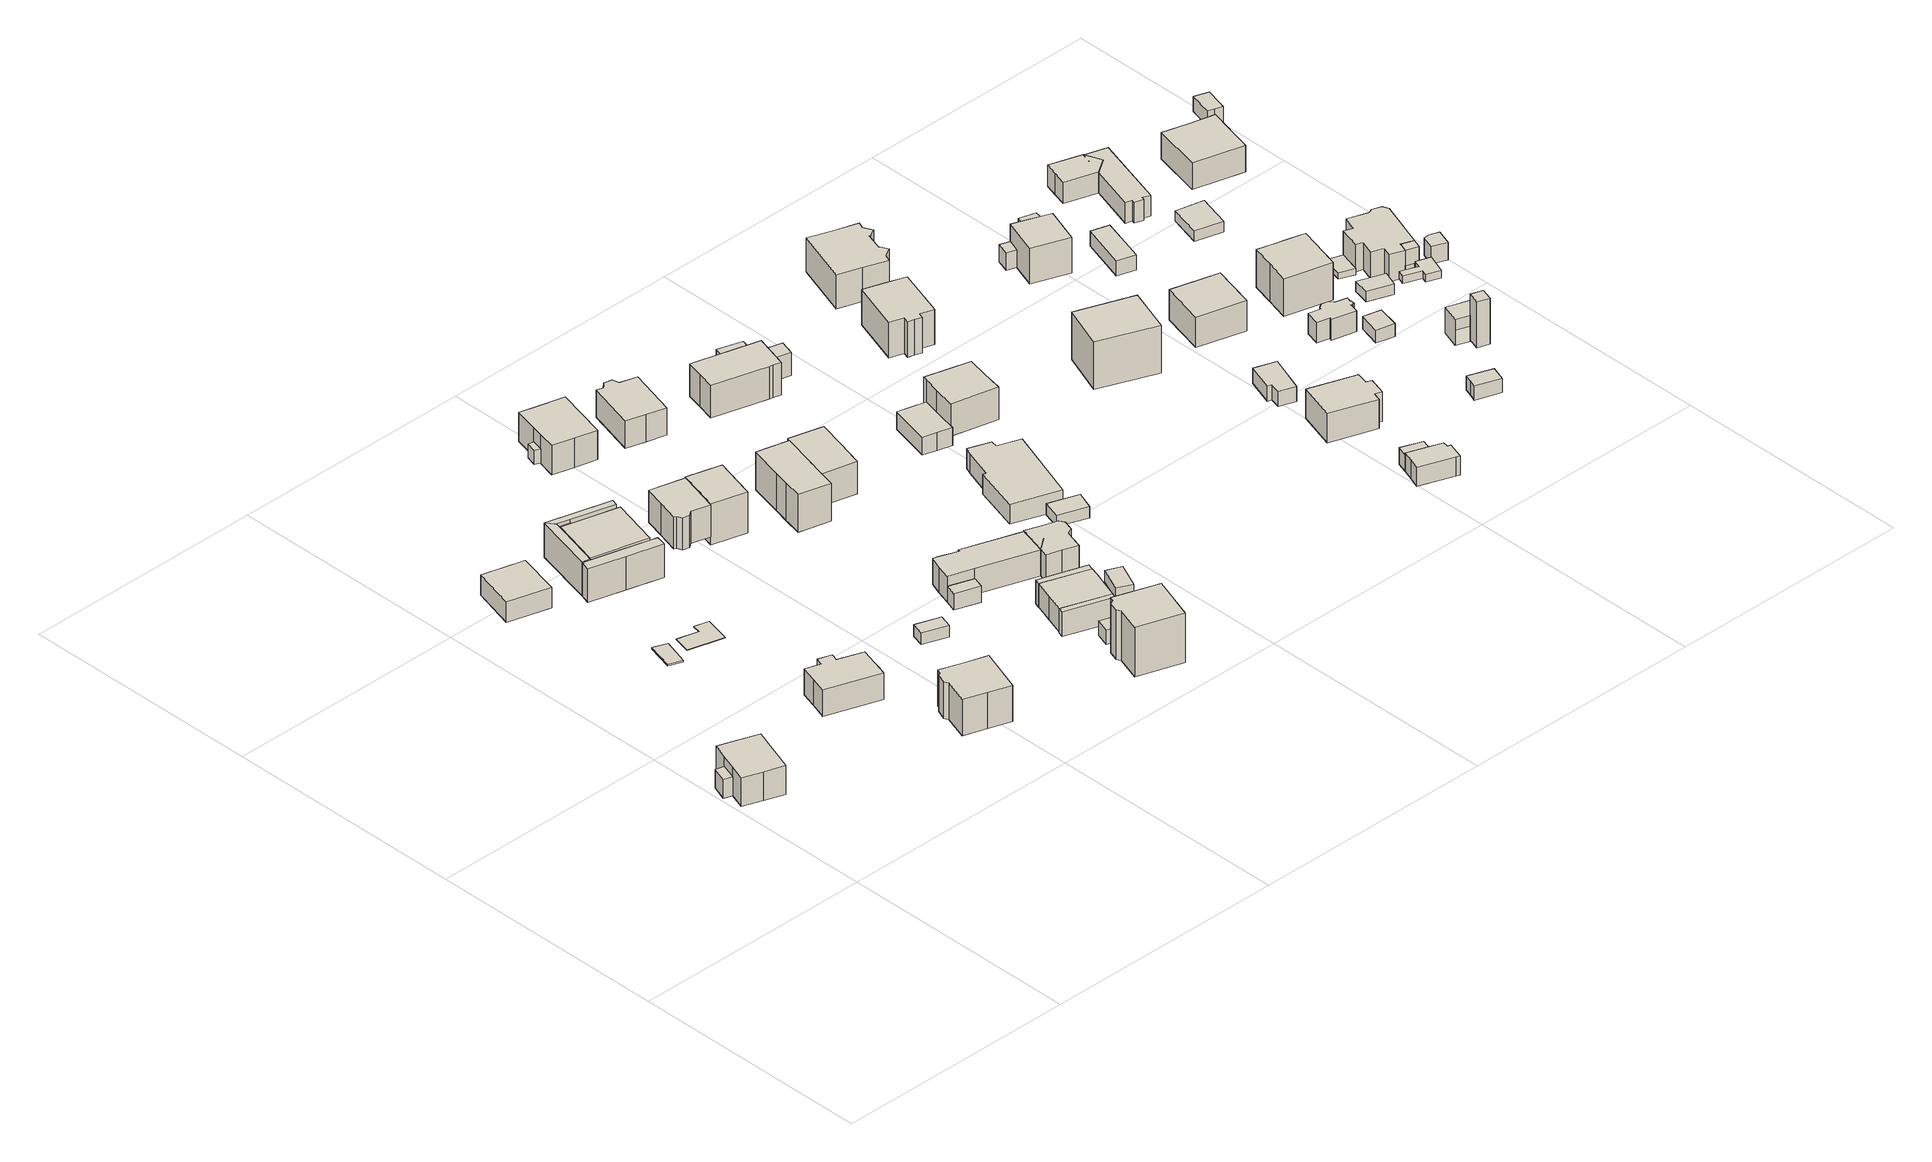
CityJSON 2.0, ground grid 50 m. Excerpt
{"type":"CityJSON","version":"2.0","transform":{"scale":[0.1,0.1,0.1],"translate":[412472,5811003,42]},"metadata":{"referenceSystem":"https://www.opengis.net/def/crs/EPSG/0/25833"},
"CityObjects":{
"building1":{"type":"Building","attributes":{"Gemeindeschluessel":"11000009","BezugspunktDach":"2200","function":"51009_1610","measuredHeight":3.96,"storeysAboveGround":0},"address":[{"country":"Germany","locality":"Berlin"}],"geometry":[{"type":"Solid","lod":"1","boundaries":[[[[0,1,2,3]],[[4,5,6,7]],[[4,7,3,2]],[[5,4,2,1]],[[6,5,1,0]],[[7,6,0,3]]]]}]},
"building2":{"type":"Building","attributes":{"Gemeindeschluessel":"11000009","BezugspunktDach":"2200","function":"31001_1010","measuredHeight":8.35,"storeysAboveGround":1},"address":[{"country":"Germany","locality":"Berlin","thoroughfareNumber":"48A","thoroughfareName":"Herzfelder Steig"}],"geometry":[{"type":"Solid","lod":"1","boundaries":[[[[8,9,10,11,12,13,14,15]],[[6,5,16,17,18,19,20,21]],[[6,21,15,14]],[[5,6,14,13]],[[16,5,13,12]],[[17,16,12,11]],[[18,17,11,10]],[[19,18,10,9]],[[20,19,9,8]],[[21,20,8,15]]]]}]},
"building3":{"type":"Building","attributes":{"Gemeindeschluessel":"11000009","BezugspunktDach":"2200","function":"31001_2000","measuredHeight":0.352,"storeysAboveGround":1},"address":[{"country":"Germany","locality":"Berlin","thoroughfareNumber":"16 (2)","thoroughfareName":"Hohenberger Steig"}],"geometry":[{"type":"Solid","lod":"1","boundaries":[[[[22,23,24,25]],[[26,27,28,29]],[[26,29,25,24]],[[27,26,24,23]],[[28,27,23,22]],[[29,28,22,25]]]]}]},
"building4":{"type":"Building","attributes":{"Gemeindeschluessel":"11000009","BezugspunktDach":"2200","function":"31001_1010","measuredHeight":4.74,"storeysAboveGround":1},"address":[{"country":"Germany","locality":"Berlin","thoroughfareNumber":"14","thoroughfareName":"Hohenberger Steig"}],"geometry":[{"type":"Solid","lod":"1","boundaries":[[[[30,31,32,33]],[[34,35,36,37]],[[34,37,33,32]],[[35,34,32,31]],[[36,35,31,30]],[[37,36,30,33]]]]}]},
"building5":{"type":"Building","attributes":{"Gemeindeschluessel":"11000009","BezugspunktDach":"2200","function":"31001_1010","measuredHeight":7.88,"storeysAboveGround":1},"address":[{"country":"Germany","locality":"Berlin","thoroughfareNumber":"9","thoroughfareName":"Kageler Weg"}],"geometry":[{"type":"Solid","lod":"1","boundaries":[[[[38,39,40,41,42,43,44,45,46,47,48]],[[49,50,51,52,53,54,55,56,57,58,59]],[[49,59,48,47]],[[50,49,47,46]],[[51,50,46,45]],[[52,51,45,44]],[[53,52,44,43]],[[54,53,43,42]],[[55,54,42,41]],[[56,55,41,40]],[[57,56,40,39]],[[58,57,39,38]],[[59,58,38,48]]]]}]},
"building6":{"type":"Building","attributes":{"Gemeindeschluessel":"11000009","BezugspunktDach":"2200","function":"31001_2000","measuredHeight":0.153,"storeysAboveGround":1},"address":[{"country":"Germany","locality":"Berlin","thoroughfareNumber":"16 (1)","thoroughfareName":"Hohenberger Steig"}],"geometry":[{"type":"Solid","lod":"1","boundaries":[[[[60,61,62,63,64,65]],[[66,67,68,69,70,71]],[[66,71,65,64]],[[67,66,64,63]],[[68,67,63,62]],[[69,68,62,61]],[[70,69,61,60]],[[71,70,60,65]]]]}]},
"building7":{"type":"Building","attributes":{"Gemeindeschluessel":"11000009","BezugspunktDach":"2200","function":"31001_1010","measuredHeight":10.82,"storeysAboveGround":1},"address":[{"country":"Germany","locality":"Berlin","thoroughfareNumber":"7A","thoroughfareName":"Kageler Weg"}],"geometry":[{"type":"Solid","lod":"1","boundaries":[[[[72,73,74,75,76,77,78,79,80,81]],[[82,83,84,85,86,87,88,89,90,91]],[[82,91,81,80]],[[83,82,80,79]],[[84,83,79,78]],[[85,84,78,77]],[[86,85,77,76]],[[87,86,76,75]],[[88,87,75,74]],[[89,88,74,73]],[[90,89,73,72]],[[91,90,72,81]]]]}]},
"building8":{"type":"Building","attributes":{"Gemeindeschluessel":"11000009","function":"51009_1610"},"address":[{"country":"Germany","locality":"Berlin"}],"children":["building8-1","building8-2","building8-3","building8-4"]},
"building8-1":{"type":"BuildingPart","attributes":{"BezugspunktDach":"2200","measuredHeight":9.38,"storeysAboveGround":0},"parents":["building8"],"geometry":[{"type":"MultiSurface","lod":"1","boundaries":[[[92,93,94,95,96,97,98,99]],[[100,101,102,103,104,105,106,107]],[[100,107,99,98]],[[102,101,97,96]],[[103,102,96,95]],[[108,109,103,95,94]],[[105,104,94,93]],[[106,105,93,92]],[[107,106,92,99]],[[101,100,98,97]],[[104,103,109,108]]]}]},
"building8-2":{"type":"BuildingPart","attributes":{"BezugspunktDach":"2200","measuredHeight":4.65,"storeysAboveGround":0},"parents":["building8"],"geometry":[{"type":"Solid","lod":"1","boundaries":[[[[108,110,111,112,109]],[[113,114,115,104,103]],[[113,103,109,112]],[[115,114,111,110]],[[104,115,110,108]],[[114,113,112,111]],[[103,104,108,109]]]]}]},
"building8-3":{"type":"BuildingPart","attributes":{"BezugspunktDach":"2200","measuredHeight":7.22,"storeysAboveGround":0},"parents":["building8"],"geometry":[{"type":"MultiSurface","lod":"1","boundaries":[[[116,117,118,119,120]],[[121,122,123,101,100]],[[121,100,120,119]],[[123,122,118,117]],[[101,123,117,116]],[[124,98,97,101,116,120]],[[122,121,119,118]],[[100,101,97,98,124]]]}]},
"building8-4":{"type":"BuildingPart","attributes":{"BezugspunktDach":"2200","measuredHeight":7.22,"storeysAboveGround":0},"parents":["building8"],"geometry":[{"type":"MultiSurface","lod":"1","boundaries":[[[118,125,126,127,119]],[[114,113,128,122,121]],[[114,121,119,127]],[[112,111,127,126]],[[128,113,126,125]],[[122,128,125,118]],[[113,114,111,112]],[[121,122,118,119]]]}]},
"building9":{"type":"Building","attributes":{"Gemeindeschluessel":"11000009","function":"31001_1010"},"address":[{"country":"Germany","locality":"Berlin","thoroughfareNumber":"16","thoroughfareName":"Hohenberger Steig"}],"children":["building9-1","building9-2","building9-3"]},
"building9-1":{"type":"BuildingPart","attributes":{"BezugspunktDach":"2200","measuredHeight":9.43,"storeysAboveGround":2},"parents":["building9"],"geometry":[{"type":"MultiSurface","lod":"1","boundaries":[[[129,130,131,132,133]],[[134,135,136,137,138]],[[134,138,133,132]],[[139,140,141,134,132,131],[142,143,144,145]],[[146,139,131,130]],[[137,136,130,129]],[[138,137,129,133]],[[135,141,140,139]],[[144,143,142,145]],[[136,135,139,146]]]}]},
"building9-2":{"type":"BuildingPart","attributes":{"BezugspunktDach":"2200","measuredHeight":5.62,"storeysAboveGround":2},"parents":["building9"],"geometry":[{"type":"MultiSurface","lod":"1","boundaries":[[[146,147,148,140]],[[149,150,136,141]],[[149,141,151,143,152]],[[150,149,148,147]],[[136,150,147,146]],[[152,143,151,140,148]],[[141,153,135,139,140]],[[136,146,139,154,135]]]}]},
"building9-3":{"type":"BuildingPart","attributes":{"BezugspunktDach":"2200","measuredHeight":6.51,"storeysAboveGround":2},"parents":["building9"],"geometry":[{"type":"MultiSurface","lod":"1","boundaries":[[[144,155,156,145]],[[157,152,143,142]],[[157,142,145,156]],[[152,157,156,155]],[[140,148,155,144]],[[143,152,148,140]],[[158,142,143,140,144,145]]]}]},
"building10":{"type":"Building","attributes":{"Gemeindeschluessel":"11000009","BezugspunktDach":"2200","function":"31001_2000","measuredHeight":2.5,"storeysAboveGround":1},"address":[{"country":"Germany","locality":"Berlin","thoroughfareNumber":"9 (1)","thoroughfareName":"Kageler Weg"}],"geometry":[{"type":"Solid","lod":"1","boundaries":[[[[159,160,161,162]],[[163,164,165,166]],[[163,166,162,161]],[[164,163,161,160]],[[165,164,160,159]],[[166,165,159,162]]]]}]},
"building11":{"type":"Building","attributes":{"Gemeindeschluessel":"11000009","BezugspunktDach":"2200","function":"31001_1010","measuredHeight":8.21,"storeysAboveGround":1},"address":[{"country":"Germany","locality":"Berlin","thoroughfareNumber":"18","thoroughfareName":"Hohenberger Steig"}],"geometry":[{"type":"Solid","lod":"1","boundaries":[[[[167,168,169,170,171,172,173,174,175,176]],[[177,178,179,180,181,182,183,184,185,186]],[[177,186,176,175]],[[178,177,175,174]],[[179,178,174,173]],[[180,179,173,172]],[[181,180,172,171]],[[182,181,171,170]],[[183,182,170,169]],[[184,183,169,168]],[[185,184,168,167]],[[186,185,167,176]]]]}]},
"building12":{"type":"Building","attributes":{"Gemeindeschluessel":"11000009","BezugspunktDach":"2200","function":"31001_1010","measuredHeight":11.04,"storeysAboveGround":1},"address":[{"country":"Germany","locality":"Berlin","thoroughfareNumber":"7","thoroughfareName":"Kageler Weg"}],"geometry":[{"type":"Solid","lod":"1","boundaries":[[[[187,188,189,190,191,192,193,194]],[[195,196,197,198,199,200,201,202]],[[195,202,194,193]],[[196,195,193,192]],[[197,196,192,191]],[[198,197,191,190]],[[199,198,190,189]],[[200,199,189,188]],[[201,200,188,187]],[[202,201,187,194]]]]}]},
"building13":{"type":"Building","attributes":{"Gemeindeschluessel":"11000009","BezugspunktDach":"2200","function":"51009_1610","measuredHeight":6.37,"storeysAboveGround":0},"address":[{"country":"Germany","locality":"Berlin"}],"geometry":[{"type":"Solid","lod":"1","boundaries":[[[[203,204,205,206,207]],[[208,209,210,211,212]],[[208,212,207,206]],[[209,208,206,205]],[[210,209,205,204]],[[211,210,204,203]],[[212,211,203,207]]]]}]},
"building14":{"type":"Building","attributes":{"Gemeindeschluessel":"11000009","BezugspunktDach":"2200","function":"51009_1610","measuredHeight":3,"storeysAboveGround":0},"address":[{"country":"Germany","locality":"Berlin"}],"geometry":[{"type":"Solid","lod":"1","boundaries":[[[[213,214,215,216]],[[217,218,219,220]],[[217,220,216,215]],[[218,217,215,214]],[[219,218,214,213]],[[220,219,213,216]]]]}]},
"building15":{"type":"Building","attributes":{"Gemeindeschluessel":"11000009","BezugspunktDach":"2200","function":"31001_1010","measuredHeight":9.98,"storeysAboveGround":1},"address":[{"country":"Germany","locality":"Berlin","thoroughfareNumber":"18A","thoroughfareName":"Hohenberger Steig"}],"geometry":[{"type":"Solid","lod":"1","boundaries":[[[[221,222,223,224,225]],[[226,227,228,229,230]],[[226,230,225,224]],[[227,226,224,223]],[[228,227,223,222]],[[229,228,222,221]],[[230,229,221,225]]]]}]},
"building16":{"type":"Building","attributes":{"Gemeindeschluessel":"11000009","BezugspunktDach":"2200","function":"31001_2463","measuredHeight":3.11,"storeysAboveGround":1},"address":[{"country":"Germany","locality":"Berlin","thoroughfareNumber":"7 (1)","thoroughfareName":"Kageler Weg"}],"geometry":[{"type":"Solid","lod":"1","boundaries":[[[[231,232,233,234]],[[235,236,237,238]],[[235,238,234,233]],[[236,235,233,232]],[[237,236,232,231]],[[238,237,231,234]]]]}]},
"building17":{"type":"Building","attributes":{"Gemeindeschluessel":"11000009","BezugspunktDach":"2200","function":"31001_1010","measuredHeight":6.14,"storeysAboveGround":1},"address":[{"country":"Germany","locality":"Berlin","thoroughfareNumber":"9A","thoroughfareName":"Kageler Weg"}],"geometry":[{"type":"Solid","lod":"1","boundaries":[[[[205,239,240,241,242,243,206]],[[244,245,246,247,248,249,250]],[[244,250,206,243]],[[245,244,243,242]],[[246,245,242,241]],[[247,246,241,240]],[[248,247,240,239]],[[249,248,239,205]],[[250,249,205,206]]]]}]},
"building18":{"type":"Building","attributes":{"Gemeindeschluessel":"11000009","BezugspunktDach":"2200","function":"31001_1010","measuredHeight":8.27,"storeysAboveGround":1},"address":[{"country":"Germany","locality":"Berlin","thoroughfareNumber":"15","thoroughfareName":"Hohenberger Steig"}],"geometry":[{"type":"Solid","lod":"1","boundaries":[[[[251,252,253,254,255,256,257,258]],[[259,260,261,262,263,264,265,266]],[[259,266,258,257]],[[260,259,257,256]],[[261,260,256,255]],[[262,261,255,254]],[[263,262,254,253]],[[264,263,253,252]],[[265,264,252,251]],[[266,265,251,258]]]]}]},
"building19":{"type":"Building","attributes":{"Gemeindeschluessel":"11000009","BezugspunktDach":"2200","function":"51009_1610","measuredHeight":6.22,"storeysAboveGround":0},"address":[{"country":"Germany","locality":"Berlin"}],"geometry":[{"type":"Solid","lod":"1","boundaries":[[[[241,267,268,269,242]],[[270,271,272,273,274]],[[270,274,242,269]],[[271,270,269,268]],[[272,271,268,267]],[[273,272,267,241]],[[274,273,241,242]]]]}]},
"building20":{"type":"Building","attributes":{"Gemeindeschluessel":"11000009","function":"31001_1010"},"address":[{"country":"Germany","locality":"Berlin","thoroughfareNumber":"11","thoroughfareName":"Kageler Weg"}],"children":["building20-1","building20-2","building20-3"]},
"building20-1":{"type":"BuildingPart","attributes":{"BezugspunktDach":"2200","measuredHeight":6.22,"storeysAboveGround":1},"parents":["building20"],"geometry":[{"type":"MultiSurface","lod":"1","boundaries":[[[275,276,277,278,279,280,281,282,283,284,285,286,287]],[[288,289,290,291,292,293,294,295,296,297,298,299,300]],[[288,300,287,286]],[[289,288,286,285]],[[290,289,285,284]],[[291,290,284,283]],[[292,291,283,282]],[[293,292,282,281]],[[294,293,281,280]],[[295,294,280,279]],[[297,296,278,277]],[[298,297,277,276]],[[299,298,276,275]],[[301,302,303,275,287]],[[296,295,279,278]],[[300,299,303,302,301]]]}]},
"building20-2":{"type":"BuildingPart","attributes":{"BezugspunktDach":"2200","measuredHeight":6.91,"storeysAboveGround":1},"parents":["building20"],"geometry":[{"type":"MultiSurface","lod":"1","boundaries":[[[304,305,306,307,308,309,310,311,312,313]],[[298,295,314,315,316,317,318,319,320,321]],[[298,321,313,312]],[[279,278,296,298,312,311]],[[314,295,311,310]],[[315,314,310,309]],[[316,315,309,308]],[[317,316,308,307]],[[318,317,307,306]],[[319,318,306,305]],[[320,319,305,304]],[[321,320,304,313]],[[295,296,278,279]]]}]},
"building20-3":{"type":"BuildingPart","attributes":{"BezugspunktDach":"2200","measuredHeight":3.36,"storeysAboveGround":1},"parents":["building20"],"geometry":[{"type":"Solid","lod":"1","boundaries":[[[[322,303,302,323]],[[300,299,324,325]],[[300,325,323,302]],[[324,299,303,322]],[[325,324,322,323]],[[299,300,302,303]]]]}]},
"building21":{"type":"Building","attributes":{"Gemeindeschluessel":"11000009","BezugspunktDach":"2200","function":"31001_1010","measuredHeight":9.71,"storeysAboveGround":1},"address":[{"country":"Germany","locality":"Berlin","thoroughfareNumber":"20","thoroughfareName":"Hohenberger Steig"}],"geometry":[{"type":"Solid","lod":"1","boundaries":[[[[326,327,328,329,330,331,332,333,334]],[[335,336,337,338,339,340,341,342,343]],[[335,343,334,333]],[[336,335,333,332]],[[337,336,332,331]],[[338,337,331,330]],[[339,338,330,329]],[[340,339,329,328]],[[341,340,328,327]],[[342,341,327,326]],[[343,342,326,334]]]]}]},
"building22":{"type":"Building","attributes":{"Gemeindeschluessel":"11000009","BezugspunktDach":"2200","function":"51009_1611","measuredHeight":2.75,"storeysAboveGround":0},"address":[{"country":"Germany","locality":"Berlin"}],"geometry":[{"type":"Solid","lod":"1","boundaries":[[[[344,345,346,347]],[[348,349,350,351]],[[348,351,347,346]],[[349,348,346,345]],[[350,349,345,344]],[[351,350,344,347]]]]}]},
"building23":{"type":"Building","attributes":{"Gemeindeschluessel":"11000009","BezugspunktDach":"2200","function":"31001_1010","measuredHeight":7.35,"storeysAboveGround":1},"address":[{"country":"Germany","locality":"Berlin","thoroughfareNumber":"17","thoroughfareName":"Hohenberger Steig"}],"geometry":[{"type":"Solid","lod":"1","boundaries":[[[[352,353,354,355,356,357,358,359,360,361]],[[362,363,364,365,366,367,368,369,370,371]],[[362,371,361,360]],[[363,362,360,359]],[[364,363,359,358]],[[365,364,358,357]],[[366,365,357,356]],[[367,366,356,355]],[[368,367,355,354]],[[369,368,354,353]],[[370,369,353,352]],[[371,370,352,361]]]]}]},
"building24":{"type":"Building","attributes":{"Gemeindeschluessel":"11000009","BezugspunktDach":"2200","function":"31001_1010","measuredHeight":8.55,"storeysAboveGround":1},"address":[{"country":"Germany","locality":"Berlin","thoroughfareNumber":"22","thoroughfareName":"Hohenberger Steig"}],"geometry":[{"type":"Solid","lod":"1","boundaries":[[[[372,373,374,375,330,376,328,327]],[[377,378,379,380,381,382,383,384]],[[377,384,327,328]],[[378,377,328,376]],[[379,378,376,330]],[[380,379,330,375]],[[381,380,375,374]],[[382,381,374,373]],[[383,382,373,372]],[[384,383,372,327]]]]}]},
"building25":{"type":"Building","attributes":{"Gemeindeschluessel":"11000009","BezugspunktDach":"2200","function":"31001_2000","measuredHeight":2.44,"storeysAboveGround":1},"address":[{"country":"Germany","locality":"Berlin","thoroughfareNumber":"13 (1)","thoroughfareName":"Kageler Weg"}],"geometry":[{"type":"Solid","lod":"1","boundaries":[[[[385,386,387,388]],[[389,390,391,392]],[[389,392,388,387]],[[390,389,387,386]],[[391,390,386,385]],[[392,391,385,388]]]]}]},
"building26":{"type":"Building","attributes":{"Gemeindeschluessel":"11000009","BezugspunktDach":"2200","function":"31001_1010","measuredHeight":4.25,"storeysAboveGround":1},"address":[{"country":"Germany","locality":"Berlin","thoroughfareNumber":"13","thoroughfareName":"Kageler Weg"}],"geometry":[{"type":"Solid","lod":"1","boundaries":[[[[393,394,395,396,397,398,399,400,401]],[[402,403,404,405,406,407,408,409,410]],[[402,410,401,400]],[[403,402,400,399]],[[404,403,399,398]],[[405,404,398,397]],[[406,405,397,396]],[[407,406,396,395]],[[408,407,395,394]],[[409,408,394,393]],[[410,409,393,401]]]]}]},
"building27":{"type":"Building","attributes":{"Gemeindeschluessel":"11000009","function":"31001_1010"},"address":[{"country":"Germany","locality":"Berlin","thoroughfareNumber":"19, 21","thoroughfareName":"Hohenberger Steig"}],"children":["building27-1","building27-2"]},
"building27-1":{"type":"BuildingPart","attributes":{"BezugspunktDach":"2200","measuredHeight":8.92,"storeysAboveGround":2},"parents":["building27"],"geometry":[{"type":"Solid","lod":"1","boundaries":[[[[411,412,413,414,415,416,417,418]],[[419,420,421,422,423,424,425,426]],[[419,426,418,417]],[[420,419,417,416]],[[421,420,416,415]],[[422,421,415,414],[427,428,429,421]],[[423,422,414,413]],[[424,423,413,412]],[[425,424,412,411]],[[426,425,411,418]],[[428,427,421,429]]]]}]},
"building27-2":{"type":"BuildingPart","attributes":{"BezugspunktDach":"2200","measuredHeight":4.88,"storeysAboveGround":2},"parents":["building27"],"geometry":[{"type":"MultiSurface","lod":"1","boundaries":[[[430,431,429,428]],[[421,432,433,427]],[[432,421,429,431]],[[433,432,431,430]],[[427,433,430,428]],[[421,434,427,428,429]]]}]},
"building28":{"type":"Building","attributes":{"Gemeindeschluessel":"11000009","BezugspunktDach":"2200","function":"51009_1610","measuredHeight":3.78,"storeysAboveGround":0},"address":[{"country":"Germany","locality":"Berlin"}],"geometry":[{"type":"Solid","lod":"1","boundaries":[[[[435,436,437,438]],[[439,440,441,442]],[[439,442,438,437]],[[440,439,437,436]],[[441,440,436,435]],[[442,441,435,438]]]]}]},
"building29":{"type":"Building","attributes":{"Gemeindeschluessel":"11000009","function":"31001_1010"},"address":[{"country":"Germany","locality":"Berlin","thoroughfareNumber":"24","thoroughfareName":"Hohenberger Steig"}],"children":["building29-1","building29-2"]},
"building29-1":{"type":"BuildingPart","attributes":{"BezugspunktDach":"2200","measuredHeight":9.24,"storeysAboveGround":2},"parents":["building29"],"geometry":[{"type":"MultiSurface","lod":"1","boundaries":[[[443,444,445,446,447,448,449]],[[450,451,452,453,454,455,456]],[[457,458,449,448]],[[459,457,450,448,447]],[[452,451,447,446]],[[453,452,446,445]],[[454,453,445,444]],[[455,454,444,443]],[[456,455,443,449]],[[450,456,458,457]],[[451,450,457,459]]]}]},
"building29-2":{"type":"BuildingPart","attributes":{"BezugspunktDach":"2200","measuredHeight":5.54,"storeysAboveGround":2},"parents":["building29"],"geometry":[{"type":"MultiSurface","lod":"1","boundaries":[[[460,461,458,459,462,463,464]],[[465,466,467,468,469,470,471]],[[465,471,464,463]],[[466,465,463,462]],[[467,466,462,459]],[[468,467,451,450,456]],[[469,468,458,461]],[[470,469,461,460]],[[471,470,460,464]],[[456,450,457,458]],[[472,459,457,450,451]]]}]},
"building30":{"type":"Building","attributes":{"Gemeindeschluessel":"11000009","function":"31001_1010"},"address":[{"country":"Germany","locality":"Berlin","thoroughfareNumber":"8","thoroughfareName":"Kageler Weg"}],"children":["building30-1","building30-2"]},
"building30-1":{"type":"BuildingPart","attributes":{"BezugspunktDach":"2200","measuredHeight":4.51,"storeysAboveGround":1},"parents":["building30"],"geometry":[{"type":"MultiSurface","lod":"1","boundaries":[[[473,474,475,476,477,478,479,480,481]],[[482,483,484,485,486,487,488,489,490]],[[482,490,481,480]],[[483,482,480,479]],[[491,492,479,478]],[[485,484,478,477]],[[486,485,477,476]],[[487,486,476,475]],[[488,487,475,474]],[[489,488,474,473]],[[490,489,473,481]],[[484,483,492,491]]]}]},
"building30-2":{"type":"BuildingPart","attributes":{"BezugspunktDach":"2200","measuredHeight":3.61,"storeysAboveGround":1},"parents":["building30"],"geometry":[{"type":"Solid","lod":"1","boundaries":[[[[491,493,494,492]],[[495,496,484,483]],[[495,483,492,494]],[[496,495,494,493]],[[484,496,493,491]],[[483,484,491,492]]]]}]},
"building31":{"type":"Building","attributes":{"Gemeindeschluessel":"11000009","BezugspunktDach":"2200","function":"31001_1010","measuredHeight":9.89,"storeysAboveGround":1},"address":[{"country":"Germany","locality":"Berlin","thoroughfareNumber":"17","thoroughfareName":"Kageler Weg"}],"geometry":[{"type":"Solid","lod":"1","boundaries":[[[[497,498,499,500,501,502,503,504,505,506]],[[507,508,509,510,511,512,513,514,515,516]],[[507,516,506,505]],[[508,507,505,504]],[[509,508,504,503]],[[510,509,503,502]],[[511,510,502,501]],[[512,511,501,500]],[[513,512,500,499]],[[514,513,499,498]],[[515,514,498,497]],[[516,515,497,506]]]]}]},
"building32":{"type":"Building","attributes":{"Gemeindeschluessel":"11000009","BezugspunktDach":"2200","function":"31001_1010","measuredHeight":7.47,"storeysAboveGround":1},"address":[{"country":"Germany","locality":"Berlin","thoroughfareNumber":"12","thoroughfareName":"Kageler Weg"}],"geometry":[{"type":"Solid","lod":"1","boundaries":[[[[517,518,519,520,521,522,523,524,525]],[[526,527,528,529,530,531,532,533,534]],[[526,534,525,524]],[[527,526,524,523]],[[528,527,523,522]],[[529,528,522,521]],[[530,529,521,520]],[[531,530,520,519]],[[532,531,519,518]],[[533,532,518,517]],[[534,533,517,525]]]]}]},
"building33":{"type":"Building","attributes":{"Gemeindeschluessel":"11000009","BezugspunktDach":"2200","function":"31001_1010","measuredHeight":11.14,"storeysAboveGround":1},"address":[{"country":"Germany","locality":"Berlin","thoroughfareNumber":"26","thoroughfareName":"Hohenberger Steig"},{"country":"Germany","locality":"Berlin","thoroughfareNumber":"16","thoroughfareName":"Kageler Weg"}],"geometry":[{"type":"Solid","lod":"1","boundaries":[[[[535,536,537,538]],[[539,540,541,542]],[[539,542,538,537]],[[540,539,537,536]],[[541,540,536,535]],[[542,541,535,538]]]]}]},
"building34":{"type":"Building","attributes":{"Gemeindeschluessel":"11000009","BezugspunktDach":"2200","function":"31001_1010","measuredHeight":9.43,"storeysAboveGround":1},"address":[{"country":"Germany","locality":"Berlin","thoroughfareNumber":"17A","thoroughfareName":"Kageler Weg"}],"geometry":[{"type":"Solid","lod":"1","boundaries":[[[[543,544,545,546,547,548,549,550,551,552,553,554,555,556]],[[557,558,559,560,561,562,563,564,565,566,567,568,569,570]],[[557,570,556,555]],[[558,557,555,554]],[[559,558,554,553]],[[560,559,553,552]],[[561,560,552,551]],[[562,561,551,550]],[[563,562,550,549]],[[564,563,549,548]],[[565,564,548,547]],[[566,565,547,546]],[[567,566,546,545]],[[568,567,545,544]],[[569,568,544,543]],[[570,569,543,556]]]]}]},
"building35":{"type":"Building","attributes":{"Gemeindeschluessel":"11000009","BezugspunktDach":"2200","function":"31001_1010","measuredHeight":3.3,"storeysAboveGround":1},"address":[{"country":"Germany","locality":"Berlin","thoroughfareNumber":"28 (1)","thoroughfareName":"Hohenberger Steig"}],"geometry":[{"type":"Solid","lod":"1","boundaries":[[[[571,572,573,574,575,576]],[[577,578,579,580,581,582]],[[577,582,576,575]],[[578,577,575,574]],[[579,578,574,573]],[[580,579,573,572]],[[581,580,572,571]],[[582,581,571,576]]]]}]},
"building36":{"type":"Building","attributes":{"Gemeindeschluessel":"11000009","BezugspunktDach":"2200","function":"31001_2000","measuredHeight":3.52,"storeysAboveGround":1},"address":[{"country":"Germany","locality":"Berlin","thoroughfareNumber":"12 (1)","thoroughfareName":"Kageler Weg"}],"geometry":[{"type":"Solid","lod":"1","boundaries":[[[[583,584,585,586,587,588]],[[589,590,591,592,593,594]],[[589,594,588,587]],[[590,589,587,586]],[[591,590,586,585]],[[592,591,585,584]],[[593,592,584,583]],[[594,593,583,588]]]]}]},
"building37":{"type":"Building","attributes":{"Gemeindeschluessel":"11000009","BezugspunktDach":"2200","function":"31001_1010","measuredHeight":7.52,"storeysAboveGround":1},"address":[{"country":"Germany","locality":"Berlin","thoroughfareNumber":"28","thoroughfareName":"Hohenberger Steig"}],"geometry":[{"type":"Solid","lod":"1","boundaries":[[[[595,596,597,598,599]],[[600,601,602,603,604]],[[600,604,599,598]],[[601,600,598,597]],[[602,601,597,596]],[[603,602,596,595]],[[604,603,595,599]]]]}]},
"building38":{"type":"Building","attributes":{"Gemeindeschluessel":"11000009","BezugspunktDach":"2200","function":"51009_1610","measuredHeight":3.74,"storeysAboveGround":0},"address":[{"country":"Germany","locality":"Berlin"}],"geometry":[{"type":"Solid","lod":"1","boundaries":[[[[605,606,607,608]],[[609,610,611,612]],[[609,612,608,607]],[[610,609,607,606]],[[611,610,606,605]],[[612,611,605,608]]]]}]},
"building39":{"type":"Building","attributes":{"Gemeindeschluessel":"11000009","BezugspunktDach":"2200","function":"31001_1010","measuredHeight":9.1,"storeysAboveGround":2},"address":[{"country":"Germany","locality":"Berlin","thoroughfareNumber":"18","thoroughfareName":"Kageler Weg"}],"geometry":[{"type":"Solid","lod":"1","boundaries":[[[[613,614,615,616]],[[617,618,619,620]],[[617,620,616,615]],[[618,617,615,614]],[[619,618,614,613]],[[620,619,613,616]]]]}]},
"building40":{"type":"Building","attributes":{"Gemeindeschluessel":"11000009","BezugspunktDach":"2200","function":"31001_1313","measuredHeight":4.38,"storeysAboveGround":1},"address":[{"country":"Germany","locality":"Berlin","thoroughfareNumber":"30 (1)","thoroughfareName":"Hohenberger Steig"}],"geometry":[{"type":"Solid","lod":"1","boundaries":[[[[621,622,623,624,625,626,627,628,629,630,631,632,633,634,635,636,637]],[[638,639,640,641,642,643,644,645,646,647,648,649,650,651,652,653,654]],[[638,654,637,636]],[[639,638,636,635]],[[640,639,635,634]],[[641,640,634,633]],[[642,641,633,632]],[[643,642,632,631]],[[644,643,631,630]],[[645,644,630,629]],[[646,645,629,628]],[[647,646,628,627]],[[648,647,627,626]],[[649,648,626,625]],[[650,649,625,624]],[[651,650,624,623]],[[652,651,623,622]],[[653,652,622,621]],[[654,653,621,637]]]]}]},
"building41":{"type":"Building","attributes":{"Gemeindeschluessel":"11000009","BezugspunktDach":"2200","function":"31001_2723","measuredHeight":3.02,"storeysAboveGround":1},"address":[{"country":"Germany","locality":"Berlin","thoroughfareNumber":"30 (2)","thoroughfareName":"Hohenberger Steig"}],"geometry":[{"type":"Solid","lod":"1","boundaries":[[[[655,656,657,658]],[[659,660,661,662]],[[659,662,658,657]],[[660,659,657,656]],[[661,660,656,655]],[[662,661,655,658]]]]}]},
"building42":{"type":"Building","attributes":{"Gemeindeschluessel":"11000009","BezugspunktDach":"2200","function":"31001_2000","measuredHeight":3.48,"storeysAboveGround":1},"address":[{"country":"Germany","locality":"Berlin","thoroughfareNumber":"27 (1)","thoroughfareName":"Hohenberger Steig"}],"geometry":[{"type":"Solid","lod":"1","boundaries":[[[[663,664,665,666]],[[667,668,669,670]],[[667,670,666,665]],[[668,667,665,664]],[[669,668,664,663]],[[670,669,663,666]]]]}]},
"building43":{"type":"Building","attributes":{"Gemeindeschluessel":"11000009","function":"31001_1010"},"address":[{"country":"Germany","locality":"Berlin","thoroughfareNumber":"32 (2)","thoroughfareName":"Hohenberger Steig"}],"children":["building43-1","building43-2"]},
"building43-1":{"type":"BuildingPart","attributes":{"BezugspunktDach":"2200","measuredHeight":5.85,"storeysAboveGround":2},"parents":["building43"],"geometry":[{"type":"MultiSurface","lod":"1","boundaries":[[[671,672,673,674,675]],[[676,677,678,679,680]],[[676,680,675,674]],[[677,676,674,673]],[[678,677,673,672]],[[679,678,681,682]],[[682,681,672,671]]]}]},
"building43-2":{"type":"BuildingPart","attributes":{"BezugspunktDach":"2200","measuredHeight":9.74,"storeysAboveGround":2},"parents":["building43"],"geometry":[{"type":"MultiSurface","lod":"1","boundaries":[[[683,684,685,686]],[[682,681,687,688]],[[682,688,686,685]],[[672,671,682,685,684]],[[687,681,684,683]],[[688,687,683,686]],[[681,682,671,672]]]}]},
"building44":{"type":"Building","attributes":{"Gemeindeschluessel":"11000009","BezugspunktDach":"2200","function":"31001_2000","measuredHeight":2.15,"storeysAboveGround":1},"address":[{"country":"Germany","locality":"Berlin","thoroughfareNumber":"18 (1)","thoroughfareName":"Kageler Weg"}],"geometry":[{"type":"Solid","lod":"1","boundaries":[[[[689,690,691,692]],[[693,694,695,696]],[[693,696,692,691]],[[694,693,691,690]],[[695,694,690,689]],[[696,695,689,692]]]]}]},
"building45":{"type":"Building","attributes":{"Gemeindeschluessel":"11000009","BezugspunktDach":"2200","function":"31001_1010","measuredHeight":8.62,"storeysAboveGround":2},"address":[{"country":"Germany","locality":"Berlin","thoroughfareNumber":"30","thoroughfareName":"Hohenberger Steig"}],"geometry":[{"type":"Solid","lod":"1","boundaries":[[[[697,698,699,700,701,702,703]],[[704,705,706,707,708,709,710]],[[704,710,703,702]],[[705,704,702,701]],[[706,705,701,700]],[[707,706,700,699]],[[708,707,699,698]],[[709,708,698,697]],[[710,709,697,703]]]]}]},
"building46":{"type":"Building","attributes":{"Gemeindeschluessel":"11000009","BezugspunktDach":"2200","function":"31001_2000","measuredHeight":2.2,"storeysAboveGround":1},"address":[{"country":"Germany","locality":"Berlin","thoroughfareNumber":"32 (3)","thoroughfareName":"Hohenberger Steig"}],"geometry":[{"type":"Solid","lod":"1","boundaries":[[[[711,712,713,714]],[[715,716,717,718]],[[715,718,714,713]],[[716,715,713,712]],[[717,716,712,711]],[[718,717,711,714]]]]}]},
"building47":{"type":"Building","attributes":{"Gemeindeschluessel":"11000009","BezugspunktDach":"2200","function":"31001_2000","measuredHeight":1.35,"storeysAboveGround":1},"address":[{"country":"Germany","locality":"Berlin","thoroughfareNumber":"32 (1)","thoroughfareName":"Hohenberger Steig"}],"geometry":[{"type":"Solid","lod":"1","boundaries":[[[[719,720,721,722]],[[723,724,725,726]],[[723,726,722,721]],[[724,723,721,720]],[[725,724,720,719]],[[726,725,719,722]]]]}]},
"building48":{"type":"Building","attributes":{"Gemeindeschluessel":"11000009","BezugspunktDach":"2200","function":"31001_2463","measuredHeight":2.14,"storeysAboveGround":1},"address":[{"country":"Germany","locality":"Berlin","thoroughfareNumber":"29 (1)","thoroughfareName":"Hohenberger Steig"}],"geometry":[{"type":"Solid","lod":"1","boundaries":[[[[727,728,729,730]],[[731,732,733,734]],[[731,734,730,729]],[[732,731,729,728]],[[733,732,728,727]],[[734,733,727,730]]]]}]},
"building49":{"type":"Building","attributes":{"Gemeindeschluessel":"11000009","BezugspunktDach":"2200","function":"31001_2000","measuredHeight":1.58,"storeysAboveGround":1},"address":[{"country":"Germany","locality":"Berlin","thoroughfareNumber":"32 (4)","thoroughfareName":"Hohenberger Steig"}],"geometry":[{"type":"Solid","lod":"1","boundaries":[[[[735,736,737,738,739,740,741,742]],[[743,744,745,746,747,748,749,750]],[[743,750,742,741]],[[744,743,741,740]],[[745,744,740,739]],[[746,745,739,738]],[[747,746,738,737]],[[748,747,737,736]],[[749,748,736,735]],[[750,749,735,742]]]]}]},
"building50":{"type":"Building","attributes":{"Gemeindeschluessel":"11000009","function":"31001_1010"},"address":[{"country":"Germany","locality":"Berlin","thoroughfareNumber":"27","thoroughfareName":"Hohenberger Steig"}],"children":["building50-1","building50-2"]},
"building50-1":{"type":"BuildingPart","attributes":{"BezugspunktDach":"2200","measuredHeight":5.33,"storeysAboveGround":1},"parents":["building50"],"geometry":[{"type":"Solid","lod":"1","boundaries":[[[[751,752,753,754,755,756,757,758,759]],[[760,761,762,763,764,765,766,767,768]],[[760,768,759,758]],[[761,760,758,757]],[[762,761,757,756]],[[763,762,756,755]],[[764,763,755,754]],[[765,764,754,753]],[[766,765,753,752]],[[767,766,752,751]],[[768,767,751,759]]]]}]},
"building50-2":{"type":"BuildingPart","attributes":{"BezugspunktDach":"2200","measuredHeight":5.27,"storeysAboveGround":1},"parents":["building50"],"geometry":[{"type":"Solid","lod":"1","boundaries":[[[[769,770,771,772,773,774]],[[775,776,761,777,760,778]],[[775,778,774,773]],[[776,775,773,772]],[[761,776,772,771]],[[777,761,771,770]],[[760,777,770,769]],[[778,760,769,774]]]]}]},
"building51":{"type":"Building","attributes":{"Gemeindeschluessel":"11000009","function":"31001_1010"},"address":[{"country":"Germany","locality":"Berlin","thoroughfareNumber":"32","thoroughfareName":"Hohenberger Steig"}],"children":["building51-1","building51-2"]},
"building51-1":{"type":"BuildingPart","attributes":{"BezugspunktDach":"2200","measuredHeight":5.8,"storeysAboveGround":2},"parents":["building51"],"geometry":[{"type":"MultiSurface","lod":"1","boundaries":[[[779,780,781,782,783,784,785,786,787,788,789,790,791,792,793]],[[794,795,796,797,798,799,800,801,802,803,804,805,806,807,808]],[[794,808,793,792]],[[795,794,792,791]],[[796,795,791,790]],[[797,796,790,789]],[[798,797,789,788]],[[799,798,788,787]],[[800,799,787,786]],[[801,800,786,785]],[[802,801,809,810]],[[803,802,784,810,811]],[[804,803,783,782]],[[805,804,782,781]],[[806,805,781,780]],[[807,806,780,779]],[[808,807,779,793]],[[810,809,785,784]],[[811,810,784,783]]]}]},
"building51-2":{"type":"BuildingPart","attributes":{"BezugspunktDach":"2200","measuredHeight":3.36,"storeysAboveGround":2},"parents":["building51"],"geometry":[{"type":"Solid","lod":"1","boundaries":[[[[812,785,784,783]],[[810,809,813,811]],[[813,809,785,812]],[[811,813,812,783]],[[810,811,783,784]],[[809,810,784,785]]]]}]},
"building52":{"type":"Building","attributes":{"Gemeindeschluessel":"11000009","BezugspunktDach":"2200","function":"31001_2000","measuredHeight":3.74,"storeysAboveGround":1},"address":[{"country":"Germany","locality":"Berlin","thoroughfareNumber":"32 (5)","thoroughfareName":"Hohenberger Steig"}],"geometry":[{"type":"Solid","lod":"1","boundaries":[[[[814,815,816,817,818]],[[819,820,821,822,823]],[[819,823,818,817]],[[820,819,817,816]],[[821,820,816,815]],[[822,821,815,814]],[[823,822,814,818]]]]}]},
"building53":{"type":"Building","attributes":{"Gemeindeschluessel":"11000009","BezugspunktDach":"2200","function":"31001_1010","measuredHeight":6.25,"storeysAboveGround":1},"address":[{"country":"Germany","locality":"Berlin","thoroughfareNumber":"29","thoroughfareName":"Hohenberger Steig"}],"geometry":[{"type":"Solid","lod":"1","boundaries":[[[[824,825,826,827,828]],[[829,830,831,832,833]],[[829,833,828,827]],[[830,829,827,826]],[[831,830,826,825]],[[832,831,825,824]],[[833,832,824,828]]]]}]},
"building54":{"type":"Building","attributes":{"Gemeindeschluessel":"11000009","BezugspunktDach":"2200","function":"31001_1010","measuredHeight":3.53,"storeysAboveGround":1},"address":[{"country":"Germany","locality":"Berlin","thoroughfareNumber":"31","thoroughfareName":"Hohenberger Steig"}],"geometry":[{"type":"Solid","lod":"1","boundaries":[[[[834,835,836,837,838,839,840]],[[841,842,843,844,845,846,847]],[[841,847,840,839]],[[842,841,839,838]],[[843,842,838,837]],[[844,843,837,836]],[[845,844,836,835]],[[846,845,835,834]],[[847,846,834,840]]]]}]}
},
"vertices":[
[18,323,57],[29,355,57],[12,360,57],[1,329,57],[12,360,17],[29,355,17],[18,323,17],[1,329,17],
[46,276,78],[86,262,78],[120,359,78],[80,373,78],[40,387,78],[29,355,78],[18,323,78],[6,290,78],[40,387,17],[80,373,17],[120,359,17],[86,262,17],[46,276,17],[6,290,17],
[227,659,24],[243,713,24],[215,724,24],[199,669,24],[215,724,21],[243,713,21],[227,659,21],[199,669,21],
[173,927,67],[196,1016,67],[111,1039,67],[87,951,67],[111,1039,24],[196,1016,24],[173,927,24],[87,951,24],
[392,335,82],[397,352,82],[402,369,82],[412,402,82],[361,420,82],[366,435,82],[338,444,82],[334,429,82],[303,439,82],[293,406,82],[282,372,82],[293,406,26],[303,439,26],[334,429,26],[338,444,26],[366,435,26],[361,420,26],[412,402,26],[402,369,26],[397,352,26],[392,335,26],[282,372,26],
[327,658,23],[340,711,23],[310,719,23],[307,702,23],[263,713,23],[254,677,23],[263,713,22],[307,702,22],[310,719,22],[340,711,22],[327,658,22],[254,677,22],
[454,143,109],[499,128,109],[531,219,109],[485,234,109],[439,250,109],[436,241,109],[429,238,109],[421,217,109],[425,209,109],[408,159,109],[425,209,32],[421,217,32],[429,238,32],[436,241,32],[439,250,32],[485,234,32],[531,219,32],[499,128,32],[454,143,32],[408,159,32],
[300,875,96],[372,855,96],[377,876,96],[362,880,96],[305,895,96],[248,910,96],[233,914,96],[227,894,96],[233,914,25],[248,910,25],[305,895,25],[362,880,25],[377,876,25],[372,855,25],[300,875,25],[227,894,25],[377,876,72],[362,880,72],
[411,1002,72],[396,1006,72],[392,993,72],[392,993,25],[396,1006,25],[411,1002,25],
[248,910,98],[275,1010,98],[278,1024,98],[266,1041,98],[233,914,98],[266,1041,25],[278,1024,25],[275,1010,25],[233,914,43],
[305,1017,98],[392,993,98],[396,1006,98],[305,1017,25],
[362,880,101],[389,980,101],[332,995,101],[275,1010,101],[248,910,101],[275,1010,26],[332,995,26],[389,980,26],[362,880,26],[248,910,26],[332,995,82],[301,1003,82],[301,1003,26],[275,1010,27],[301,1003,27],[301,1003,92],[275,1010,92],[389,980,82],
[392,993,82],[305,1017,82],[305,1017,26],[392,993,26],[301,1003,29],[305,1017,27],[313,1000,26],[332,995,45],
[305,1017,92],[278,1024,92],[278,1024,27],[275,1010,56],
[592,379,59],[600,406,59],[550,423,59],[542,397,59],[550,423,34],[600,406,34],[592,379,34],[542,397,34],
[445,899,95],[449,888,95],[463,885,95],[472,892,95],[510,882,95],[522,925,95],[534,969,95],[464,987,95],[452,944,95],[440,901,95],[452,944,27],[464,987,27],[534,969,27],[522,925,27],[510,882,27],[472,892,27],[463,885,27],[449,888,27],[445,899,27],[440,901,27],
[799,11,171],[831,102,171],[739,133,171],[736,124,171],[728,121,171],[721,100,171],[725,92,171],[708,42,171],[725,92,66],[721,100,66],[728,121,66],[736,124,66],[739,133,66],[831,102,66],[799,11,66],[708,42,66],
[809,192,106],[810,198,106],[812,203,106],[716,236,106],[713,225,106],[716,236,54],[812,203,54],[810,198,54],[809,192,54],[713,225,54],
[454,1243,55],[460,1266,55],[449,1269,55],[443,1247,55],[449,1269,25],[460,1266,25],[454,1243,25],[443,1247,25],
[580,863,97],[604,950,97],[534,969,97],[522,925,97],[510,882,97],[522,925,10],[534,969,10],[604,950,10],[580,863,10],[510,882,10],
[820,124,91],[830,152,91],[754,178,91],[745,150,91],[754,178,60],[830,152,60],[820,124,60],[745,150,60],
[825,240,106],[832,260,106],[838,280,106],[742,313,106],[729,274,106],[729,274,56],[742,313,56],[838,280,56],[832,260,56],[825,240,56],[812,203,56],[716,236,56],
[488,1194,86],[532,1183,86],[561,1292,86],[517,1303,86],[472,1315,86],[460,1266,86],[454,1243,86],[444,1206,86],[454,1243,24],[460,1266,24],[472,1315,24],[517,1303,24],[561,1292,24],[532,1183,24],[488,1194,24],[444,1206,24],
[842,292,106],[794,308,106],[746,324,106],[746,324,55],[794,308,55],[842,292,55],[838,280,55],[742,313,55],
[704,431,96],[823,391,96],[850,411,96],[838,444,96],[840,450,96],[836,451,96],[722,490,96],[721,486,96],[709,490,96],[683,500,96],[673,503,96],[663,476,96],[654,448,96],[663,476,41],[673,503,41],[683,500,41],[709,490,41],[721,486,41],[722,490,41],[836,451,41],[840,450,41],[838,444,41],[850,411,41],[823,391,41],[704,431,41],[654,448,41],[654,448,55],[654,448,75],[704,431,75],
[847,363,98],[877,352,98],[889,391,98],[901,396,98],[908,418,98],[902,429,98],[871,439,98],[840,450,98],[823,391,98],[817,373,98],[871,439,41],[902,429,41],[908,418,41],[901,396,41],[889,391,41],[877,352,41],[847,363,41],[817,373,41],
[696,407,75],[646,424,75],[696,407,41],[646,424,41],
[695,775,103],[702,806,103],[704,813,103],[713,845,103],[731,915,103],[666,931,103],[648,861,103],[640,829,103],[631,791,103],[640,829,23],[648,861,23],[666,931,23],[731,915,23],[713,845,23],[704,813,23],[702,806,23],[695,775,23],[631,791,23],
[876,216,87],[899,267,87],[868,280,87],[846,230,87],[868,280,63],[899,267,63],[876,216,63],[846,230,63],
[628,1162,82],[667,1151,82],[695,1251,82],[660,1261,82],[658,1270,82],[657,1275,82],[640,1279,82],[630,1269,82],[617,1273,82],[589,1173,82],[617,1273,24],[630,1269,24],[640,1279,24],[657,1275,24],[658,1270,24],[660,1261,24],[695,1251,24],[667,1151,24],[628,1162,24],[589,1173,24],
[771,789,103],[787,846,103],[802,903,103],[733,921,103],[717,863,103],[704,813,35],[717,863,35],[731,915,35],[733,921,35],[802,903,35],[787,846,35],[771,789,35],[702,806,35],
[983,435,84],[997,472,84],[936,493,84],[925,456,84],[936,493,60],[997,472,60],[983,435,60],[925,456,60],
[972,489,97],[1026,645,97],[980,662,97],[983,675,97],[938,691,97],[932,676,97],[912,616,97],[905,618,97],[877,523,97],[905,618,55],[912,616,55],[932,676,55],[938,691,55],[983,675,55],[980,662,55],[1026,645,55],[972,489,55],[877,523,55],
[864,1100,97],[871,1098,97],[886,1094,97],[896,1129,97],[906,1164,97],[771,1201,97],[762,1166,97],[752,1130,97],[762,1166,28],[771,1201,28],[906,1164,28],[896,1129,28],[886,1094,28],[871,1098,28],[864,1100,28],[752,1130,28],[898,1133,28],[898,1133,77],[906,1164,77],
[938,1123,77],[947,1153,77],[947,1153,28],[938,1123,28],[905,1159,28],
[902,1165,61],[917,1220,61],[868,1235,61],[852,1179,61],[868,1235,29],[917,1220,29],[902,1165,29],[852,1179,29],
[1076,754,125],[1085,797,125],[1095,841,125],[1004,865,125],[1002,855,125],[993,821,125],[983,777,125],[993,821,56],[1002,855,56],[1004,865,56],[1095,841,56],[1085,797,56],[1076,754,56],[983,777,56],[993,821,79],[983,777,79],[1002,855,79],
[952,778,79],[981,770,79],[973,863,79],[945,870,79],[924,786,79],[945,870,41],[973,863,41],[1002,855,41],[983,777,41],[981,770,41],[952,778,41],[924,786,41],[1002,855,63],
[1448,9,175],[1455,7,175],[1466,41,175],[1459,43,175],[1462,54,175],[1437,63,175],[1394,79,175],[1386,57,175],[1378,35,175],[1386,57,135],[1394,79,135],[1437,63,135],[1462,54,135],[1459,43,135],[1466,41,135],[1455,7,135],[1448,9,135],[1378,35,135],[1437,63,171],[1394,79,171],
[1444,85,171],[1401,101,171],[1401,101,135],[1444,85,135],
[1109,1020,117],[1105,1008,117],[1119,1004,117],[1132,999,117],[1136,1011,117],[1164,1002,117],[1197,1103,117],[1156,1117,117],[1115,1131,117],[1081,1029,117],[1115,1131,42],[1156,1117,42],[1197,1103,42],[1164,1002,42],[1136,1011,42],[1132,999,42],[1119,1004,42],[1105,1008,42],[1109,1020,42],[1081,1029,42],
[1467,219,179],[1472,236,179],[1486,230,179],[1497,267,179],[1486,271,179],[1492,296,179],[1490,296,179],[1398,328,179],[1374,251,179],[1398,328,117],[1490,296,117],[1492,296,117],[1486,271,117],[1497,267,117],[1486,230,117],[1472,236,117],[1467,219,117],[1374,251,117],
[1364,649,165],[1396,741,165],[1281,784,165],[1247,695,165],[1281,784,64],[1396,741,64],[1364,649,64],[1247,695,64],
[1165,1180,113],[1212,1163,113],[1217,1177,113],[1236,1187,113],[1228,1203,113],[1226,1203,113],[1237,1238,113],[1240,1237,113],[1255,1245,113],[1246,1264,113],[1251,1277,113],[1203,1293,113],[1156,1310,113],[1117,1196,113],[1156,1310,41],[1203,1293,41],[1251,1277,41],[1246,1264,41],[1255,1245,41],[1240,1237,41],[1237,1238,41],[1226,1203,41],[1228,1203,41],[1236,1187,41],[1217,1177,41],[1212,1163,41],[1165,1180,41],[1117,1196,41],
[1406,420,136],[1401,399,136],[1433,387,136],[1461,463,136],[1417,478,136],[1398,423,136],[1417,478,104],[1461,463,104],[1433,387,104],[1401,399,104],[1406,420,104],[1398,423,104],
[1666,120,174],[1671,135,174],[1676,150,174],[1627,168,174],[1622,152,174],[1616,137,174],[1622,152,144],[1627,168,144],[1676,150,144],[1671,135,144],[1666,120,144],[1616,137,144],
[1534,613,150],[1546,658,150],[1558,703,150],[1461,729,150],[1437,639,150],[1461,729,86],[1558,703,86],[1546,658,86],[1534,613,86],[1437,639,86],
[1405,1047,98],[1414,1072,98],[1394,1079,98],[1386,1053,98],[1394,1079,61],[1414,1072,61],[1405,1047,61],[1386,1053,61],
[1462,970,135],[1488,1044,135],[1414,1072,135],[1388,997,135],[1414,1072,60],[1488,1044,60],[1462,970,60],[1388,997,60],
[1599,475,152],[1597,470,152],[1646,458,152],[1651,477,152],[1655,476,152],[1655,477,152],[1658,476,152],[1660,485,152],[1658,486,152],[1661,496,152],[1638,502,152],[1632,511,152],[1617,515,152],[1608,509,152],[1607,505,152],[1582,511,152],[1574,482,152],[1582,511,108],[1607,505,108],[1608,509,108],[1617,515,108],[1632,511,108],[1638,502,108],[1661,496,108],[1658,486,108],[1660,485,108],[1658,476,108],[1655,477,108],[1655,476,108],[1651,477,108],[1646,458,108],[1597,470,108],[1599,475,108],[1574,482,108],
[1677,395,142],[1688,440,142],[1652,449,142],[1640,404,142],[1652,449,115],[1688,440,115],[1677,395,115],[1640,404,115],
[1538,889,102],[1566,983,102],[1530,994,102],[1501,900,102],[1530,994,70],[1566,983,70],[1538,889,70],[1501,900,70],
[1736,271,194],[1760,263,194],[1772,301,194],[1722,318,194],[1709,280,194],[1722,318,139],[1772,301,139],[1760,263,139],[1736,271,139],[1709,280,139],[1760,263,142],[1736,271,142],
[1752,238,239],[1760,263,239],[1736,271,239],[1728,246,239],[1752,238,142],[1728,246,142],
[1515,1092,82],[1520,1117,82],[1487,1127,82],[1480,1101,82],[1487,1127,61],[1520,1117,61],[1515,1092,61],[1480,1101,61],
[1698,569,171],[1724,663,171],[1693,671,171],[1660,680,171],[1630,688,171],[1617,641,171],[1604,594,171],[1617,641,91],[1630,688,91],[1660,680,91],[1693,671,91],[1724,663,91],[1698,569,91],[1604,594,91],
[1765,487,134],[1777,519,134],[1723,539,134],[1715,505,134],[1723,539,112],[1777,519,112],[1765,487,112],[1715,505,112],
[1767,584,115],[1780,628,115],[1748,639,115],[1737,596,115],[1748,639,102],[1780,628,102],[1767,584,102],[1737,596,102],
[1707,847,109],[1726,915,109],[1669,928,109],[1651,862,109],[1669,928,87],[1726,915,87],[1707,847,87],[1651,862,87],
[1819,472,142],[1815,461,142],[1843,451,142],[1858,491,142],[1829,501,142],[1824,486,142],[1789,500,142],[1784,486,142],[1789,500,126],[1824,486,126],[1829,501,126],[1858,491,126],[1843,451,126],[1815,461,126],[1819,472,126],[1784,486,126],
[1628,991,119],[1626,985,119],[1644,979,119],[1646,985,119],[1661,980,119],[1706,1131,119],[1660,1145,119],[1644,1090,119],[1615,995,119],[1644,1090,75],[1660,1145,75],[1706,1131,75],[1661,980,75],[1646,985,75],[1644,979,75],[1626,985,75],[1628,991,75],[1615,995,75],
[1644,1090,120],[1674,1110,120],[1660,1145,120],[1595,1166,120],[1587,1139,120],[1579,1111,120],[1587,1139,75],[1595,1166,75],[1674,1110,75],[1579,1111,75],
[1781,580,166],[1771,551,166],[1795,542,166],[1788,523,166],[1816,513,166],[1823,532,166],[1848,523,166],[1882,620,166],[1877,632,166],[1859,639,166],[1849,635,166],[1808,650,166],[1797,621,166],[1780,628,166],[1767,584,166],[1780,628,108],[1797,621,108],[1808,650,108],[1849,635,108],[1859,639,108],[1877,632,108],[1882,620,108],[1848,523,108],[1823,532,108],[1816,513,108],[1788,523,108],[1795,542,108],[1771,551,108],[1781,580,108],[1767,584,108],[1848,523,133],[1823,532,133],[1816,513,133],
[1841,504,166],[1841,504,133],
[1887,480,164],[1898,512,164],[1879,519,164],[1867,518,164],[1858,491,164],[1867,518,127],[1879,519,127],[1898,512,127],[1887,480,127],[1858,491,127],
[1840,930,160],[1866,1031,160],[1814,1044,160],[1763,1058,160],[1738,957,160],[1763,1058,104],[1814,1044,104],[1866,1031,104],[1840,930,104],[1738,957,104],
[1898,1065,138],[1913,1060,138],[1917,1074,138],[1926,1107,138],[1912,1112,138],[1897,1117,138],[1884,1070,138],[1897,1117,106],[1912,1112,106],[1926,1107,106],[1917,1074,106],[1913,1060,106],[1898,1065,106],[1884,1070,106]
]}
